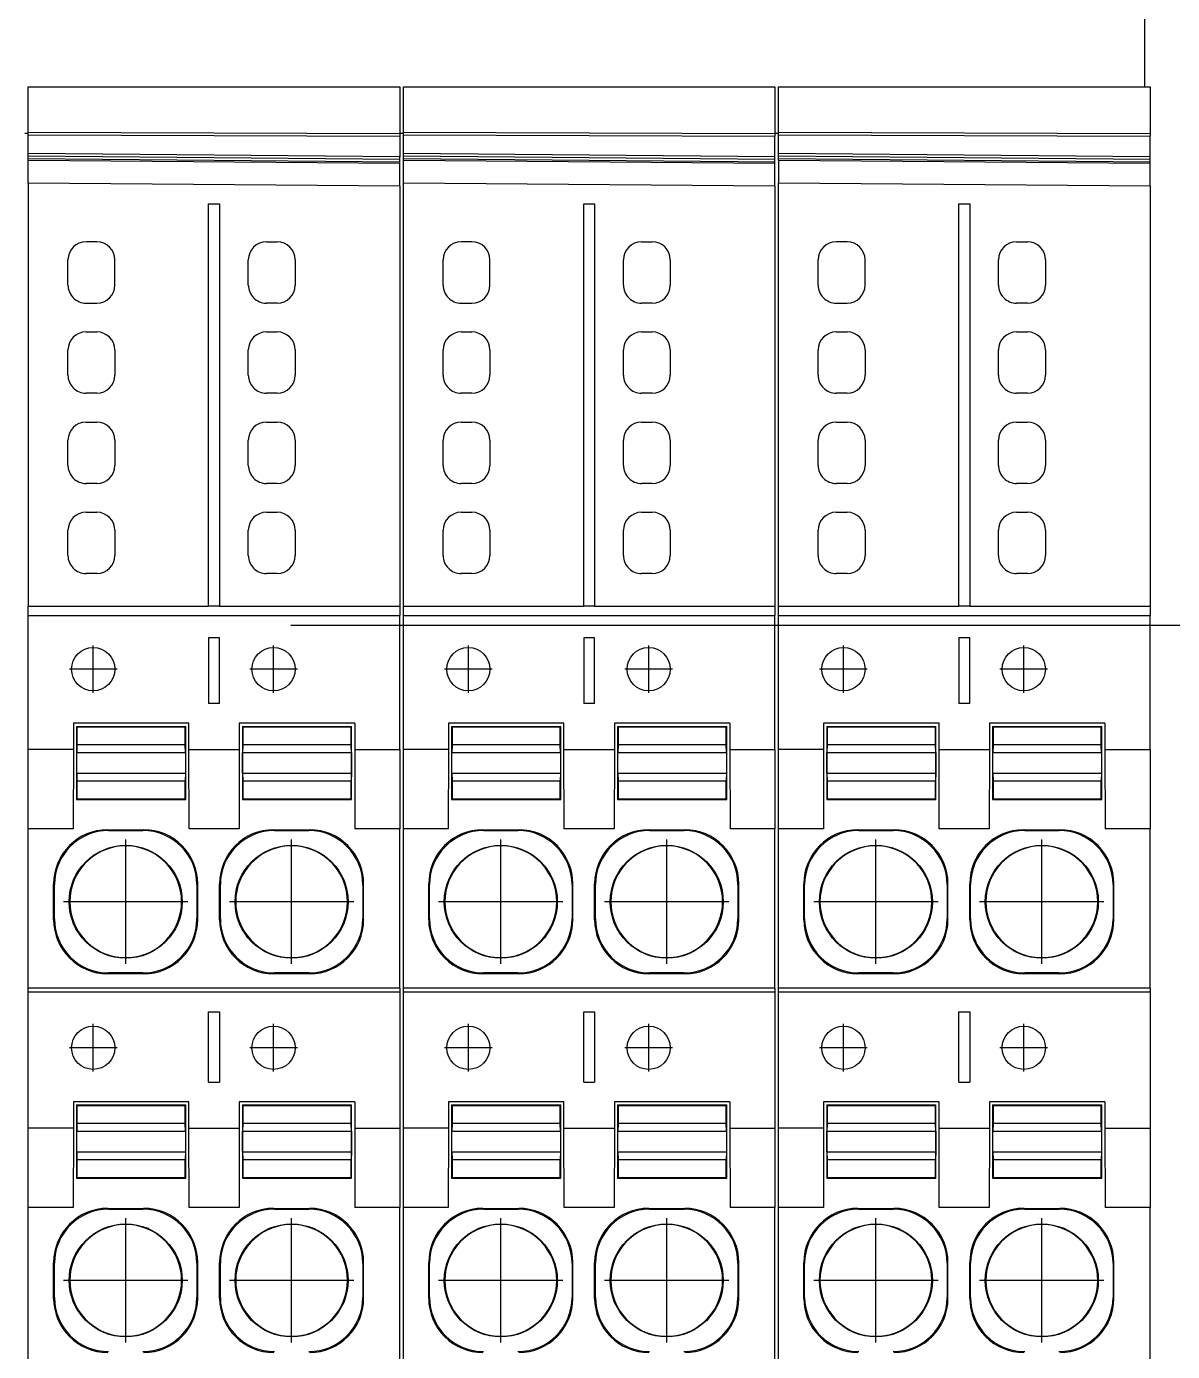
# Model space of a CAD drawing. Extents: x -2333 to 4564, y -5034 to 5704.
# Drawn here: x 3429.3 to 3542.5, y 2137.7 to 2268.6 of the extents above; entities that cross this region are included whole.
import ezdxf

# ---------------------------------------------------------------- set-up
doc = ezdxf.new("R2010")
doc.units = 0
doc.header["$LTSCALE"] = 10
doc.header["$MEASUREMENT"] = 0
doc.linetypes.add('DOT_CENTER', pattern=[14, 12, -1, 0, -1])
doc.layers.get('0').update_dxf_attribs({"linetype": 'CONTINUOUS'})
doc.layers.add('1', color=7, linetype='CONTINUOUS')
doc.layers.add('LEG', color=7, linetype='CONTINUOUS')

# ---------------------------------------------------------------- blocks, each defined once
blk = doc.blocks.new('FIBO-P-SP-TWIN-____3__15', base_point=(-266.79, 178.787))
at = {"color": 7, "linetype": 'Continuous'}
for p, q in [((-266.79, 178.787), (-266.79, 189.087)), ((-266.79, 189.087), (-265.496, 189.087)), ((-265.532, 178.787), (-265.496, 189.087)), ((-265.496, 189.087), (-265.42, 189.087)), ((-264.849, 189.087), (-265.42, 189.087)), ((-264.849, 189.087), (-264.939, 178.787)), ((-264.782, 189.087), (-264.849, 189.087)), ((-264.701, 189.087), (-264.791, 178.787)), ((-264.701, 189.087), (-264.782, 189.087)), ((-264.659, 189.087), (-264.701, 189.087)), ((-264.029, 189.087), (-264.659, 189.087)), ((-264.029, 189.087), (-264.119, 178.787)), ((-264.029, 189.087), (-252.39, 189.087)), ((-252.39, 189.087), (-252.132, 189.087)), ((-252.39, 184.087), (-252.39, 189.087)), ((-252.132, 178.787), (-252.132, 189.087)), ((-248.407, 189.087), (-252.132, 189.087)), ((-248.407, 187.837), (-248.407, 189.087)), ((-248.407, 189.087), (-246.209, 189.087)), ((-246.209, 189.087), (-246.209, 187.844)), ((-241.79, 189.087), (-246.209, 189.087)), ((-241.79, 189.087), (-241.79, 178.787)), ((-241.79, 189.087), (-241.691, 189.087)), ((-241.691, 178.787), (-241.691, 189.087)), ((-241.691, 189.087), (-237.907, 189.087)), ((-237.907, 189.087), (-235.709, 189.087)), ((-237.907, 187.837), (-237.907, 189.087)), ((-235.709, 189.087), (-235.709, 187.844)), ((-231.29, 189.087), (-235.709, 189.087)), ((-249.14, 187.837), (-249.14, 184.637)), ((-249.14, 187.837), (-248.407, 187.837)), ((-248.407, 187.837), (-246.209, 187.844)), ((-243.692, 188.085), (-244.687, 188.085)), ((-244.665, 188.062), (-243.715, 188.062)), ((-238.64, 187.837), (-237.907, 187.837)), ((-238.64, 187.837), (-238.64, 184.637)), ((-237.907, 187.837), (-235.709, 187.844)), ((-233.192, 188.085), (-234.187, 188.085)), ((-234.165, 188.062), (-233.215, 188.062)), ((-249.04, 187.737), (-249.054, 187.751)), ((-249.054, 184.723), (-249.054, 187.751)), ((-247.025, 187.751), (-249.054, 187.751)), ((-249.04, 184.737), (-249.04, 187.737)), ((-248.54, 187.737), (-249.04, 187.737)), ((-248.327, 187.746), (-248.54, 187.737)), ((-248.54, 187.737), (-248.54, 184.737)), ((-248.327, 184.728), (-248.327, 187.746)), ((-248.327, 187.746), (-247.752, 187.746)), ((-247.752, 184.728), (-247.752, 187.746)), ((-247.752, 187.746), (-247.54, 187.737)), ((-247.54, 184.737), (-247.54, 187.737)), ((-247.04, 187.737), (-247.54, 187.737)), ((-247.04, 187.737), (-247.025, 187.751)), ((-247.04, 184.737), (-247.04, 187.737)), ((-247.025, 184.723), (-247.025, 187.751)), ((-238.54, 187.737), (-238.554, 187.751)), ((-236.525, 187.751), (-238.554, 187.751)), ((-238.554, 184.723), (-238.554, 187.751)), ((-238.54, 184.737), (-238.54, 187.737)), ((-238.04, 187.737), (-238.54, 187.737)), ((-237.827, 187.746), (-238.04, 187.737)), ((-238.04, 187.737), (-238.04, 184.737)), ((-237.827, 187.746), (-237.252, 187.746)), ((-237.827, 184.728), (-237.827, 187.746)), ((-237.252, 187.746), (-237.04, 187.737)), ((-237.252, 184.728), (-237.252, 187.746)), ((-237.04, 184.737), (-237.04, 187.737)), ((-236.54, 187.737), (-237.04, 187.737)), ((-236.54, 187.737), (-236.525, 187.751)), ((-236.54, 184.737), (-236.54, 187.737)), ((-236.525, 184.723), (-236.525, 187.751)), ((-246.187, 185.589), (-246.187, 186.585)), ((-246.165, 185.612), (-246.165, 186.562)), ((-242.215, 186.562), (-242.215, 185.612)), ((-242.192, 186.585), (-242.192, 185.589)), ((-235.687, 185.589), (-235.687, 186.585)), ((-235.665, 185.612), (-235.665, 186.562)), ((-261.99, 186.187), (-261.29, 186.187)), ((-259.49, 186.187), (-258.79, 186.187)), ((-256.99, 186.187), (-256.29, 186.187)), ((-254.49, 186.187), (-253.79, 186.187)), ((-245.736, 186.197), (-245.736, 185.977)), ((-242.644, 185.977), (-242.644, 186.197)), ((-235.236, 186.197), (-235.236, 185.977)), ((-232.144, 185.977), (-232.144, 186.197)), ((-262.49, 185.387), (-262.49, 185.687)), ((-260.79, 185.687), (-260.79, 185.387)), ((-259.99, 185.387), (-259.99, 185.687)), ((-258.29, 185.687), (-258.29, 185.387)), ((-257.49, 185.387), (-257.49, 185.687)), ((-255.79, 185.687), (-255.79, 185.387)), ((-254.99, 185.387), (-254.99, 185.687)), ((-253.29, 185.687), (-253.29, 185.387)), ((-261.29, 184.887), (-261.99, 184.887)), ((-258.79, 184.887), (-259.49, 184.887)), ((-256.29, 184.887), (-256.99, 184.887)), ((-253.79, 184.887), (-254.49, 184.887)), ((-249.14, 184.637), (-248.407, 184.637)), ((-249.054, 184.723), (-249.04, 184.737)), ((-249.054, 184.723), (-247.025, 184.723)), ((-249.04, 184.737), (-248.54, 184.737)), ((-248.54, 184.737), (-248.327, 184.728)), ((-248.407, 184.637), (-246.209, 184.63)), ((-248.407, 183.237), (-248.407, 184.637)), ((-247.752, 184.728), (-248.327, 184.728)), ((-247.752, 184.728), (-247.54, 184.737)), ((-247.54, 184.737), (-247.04, 184.737)), ((-247.04, 184.737), (-247.025, 184.723)), ((-246.209, 184.63), (-246.209, 183.244)), ((-238.64, 184.637), (-237.907, 184.637)), ((-238.554, 184.723), (-238.54, 184.737)), ((-238.554, 184.723), (-236.525, 184.723)), ((-238.54, 184.737), (-238.04, 184.737)), ((-238.04, 184.737), (-237.827, 184.728)), ((-237.907, 183.237), (-237.907, 184.637)), ((-237.907, 184.637), (-235.709, 184.63)), ((-237.252, 184.728), (-237.827, 184.728)), ((-237.252, 184.728), (-237.04, 184.737)), ((-237.04, 184.737), (-236.54, 184.737)), ((-236.54, 184.737), (-236.525, 184.723)), ((-235.709, 184.63), (-235.709, 183.244)), ((-263.547, 184.087), (-252.39, 184.087)), ((-263.547, 183.787), (-263.547, 184.087)), ((-252.39, 184.087), (-252.39, 183.787)), ((-249.69, 184.087), (-251.51, 184.087)), ((-251.51, 184.087), (-251.51, 183.787)), ((-249.69, 184.087), (-249.69, 183.787)), ((-243.692, 184.089), (-244.687, 184.089)), ((-243.715, 184.112), (-244.665, 184.112)), ((-241.14, 184.087), (-239.19, 184.087)), ((-241.14, 183.787), (-241.14, 184.087)), ((-239.19, 183.787), (-239.19, 184.087)), ((-233.192, 184.089), (-234.187, 184.089)), ((-233.215, 184.112), (-234.165, 184.112)), ((-252.39, 183.787), (-263.547, 183.787)), ((-252.39, 178.787), (-252.39, 183.787)), ((-251.51, 183.787), (-249.69, 183.787)), ((-239.19, 183.787), (-241.14, 183.787)), ((-243.692, 183.485), (-244.687, 183.485)), ((-244.665, 183.462), (-243.715, 183.462)), ((-233.192, 183.485), (-234.187, 183.485)), ((-234.165, 183.462), (-233.215, 183.462)), ((-248.407, 183.237), (-249.14, 183.237)), ((-249.14, 183.237), (-249.14, 180.037)), ((-247.025, 183.151), (-249.054, 183.151)), ((-249.054, 180.123), (-249.054, 183.151)), ((-249.04, 183.137), (-249.054, 183.151)), ((-248.54, 183.137), (-249.04, 183.137)), ((-249.04, 180.137), (-249.04, 183.137)), ((-248.327, 183.146), (-248.54, 183.137)), ((-248.54, 183.137), (-248.54, 180.137)), ((-246.209, 183.244), (-248.407, 183.237)), ((-248.327, 183.146), (-247.752, 183.146)), ((-248.327, 180.128), (-248.327, 183.146)), ((-247.752, 180.128), (-247.752, 183.146)), ((-247.752, 183.146), (-247.54, 183.137)), ((-247.54, 180.137), (-247.54, 183.137)), ((-247.04, 183.137), (-247.54, 183.137)), ((-247.04, 183.137), (-247.025, 183.151)), ((-247.04, 180.137), (-247.04, 183.137)), ((-247.025, 180.123), (-247.025, 183.151)), ((-237.907, 183.237), (-238.64, 183.237)), ((-238.64, 183.237), (-238.64, 180.037)), ((-238.554, 180.123), (-238.554, 183.151)), ((-238.54, 183.137), (-238.554, 183.151)), ((-236.525, 183.151), (-238.554, 183.151)), ((-238.54, 180.137), (-238.54, 183.137)), ((-238.04, 183.137), (-238.54, 183.137)), ((-237.827, 183.146), (-238.04, 183.137)), ((-238.04, 183.137), (-238.04, 180.137)), ((-235.709, 183.244), (-237.907, 183.237)), ((-237.827, 180.128), (-237.827, 183.146)), ((-237.827, 183.146), (-237.252, 183.146)), ((-237.252, 183.146), (-237.04, 183.137)), ((-237.252, 180.128), (-237.252, 183.146)), ((-237.04, 180.137), (-237.04, 183.137)), ((-236.54, 183.137), (-237.04, 183.137)), ((-236.54, 183.137), (-236.525, 183.151)), ((-236.54, 180.137), (-236.54, 183.137)), ((-236.525, 180.123), (-236.525, 183.151)), ((-246.187, 180.989), (-246.187, 181.985)), ((-246.165, 181.012), (-246.165, 181.962)), ((-242.215, 181.962), (-242.215, 181.012)), ((-242.192, 181.985), (-242.192, 180.989)), ((-235.687, 180.989), (-235.687, 181.985)), ((-235.665, 181.012), (-235.665, 181.962)), ((-245.736, 181.597), (-245.736, 181.377)), ((-242.644, 181.377), (-242.644, 181.597)), ((-235.236, 181.597), (-235.236, 181.377)), ((-232.144, 181.377), (-232.144, 181.597)), ((-261.29, 181.187), (-261.99, 181.187)), ((-259.49, 181.187), (-258.79, 181.187)), ((-256.99, 181.187), (-256.29, 181.187)), ((-254.49, 181.187), (-253.79, 181.187)), ((-262.49, 180.687), (-262.49, 180.387)), ((-260.79, 180.387), (-260.79, 180.687)), ((-259.99, 180.387), (-259.99, 180.687)), ((-258.29, 180.687), (-258.29, 180.387)), ((-257.49, 180.387), (-257.49, 180.687)), ((-255.79, 180.687), (-255.79, 180.387)), ((-254.99, 180.387), (-254.99, 180.687)), ((-253.29, 180.687), (-253.29, 180.387)), ((-249.054, 180.123), (-249.04, 180.137)), ((-249.054, 180.123), (-247.025, 180.123)), ((-249.04, 180.137), (-248.54, 180.137)), ((-248.54, 180.137), (-248.327, 180.128)), ((-247.752, 180.128), (-248.327, 180.128)), ((-247.752, 180.128), (-247.54, 180.137)), ((-247.54, 180.137), (-247.04, 180.137)), ((-247.04, 180.137), (-247.025, 180.123)), ((-238.554, 180.123), (-238.54, 180.137)), ((-238.554, 180.123), (-236.525, 180.123)), ((-238.54, 180.137), (-238.04, 180.137)), ((-238.04, 180.137), (-237.827, 180.128)), ((-237.252, 180.128), (-237.827, 180.128)), ((-237.252, 180.128), (-237.04, 180.137)), ((-237.04, 180.137), (-236.54, 180.137)), ((-236.54, 180.137), (-236.525, 180.123)), ((-261.29, 179.887), (-261.99, 179.887)), ((-258.79, 179.887), (-259.49, 179.887)), ((-256.29, 179.887), (-256.99, 179.887)), ((-253.79, 179.887), (-254.49, 179.887)), ((-249.14, 180.037), (-248.407, 180.037)), ((-248.407, 180.037), (-246.209, 180.03)), ((-248.407, 180.037), (-248.407, 178.787)), ((-246.209, 180.03), (-246.209, 178.787)), ((-238.64, 180.037), (-237.907, 180.037)), ((-237.907, 180.037), (-237.907, 178.787)), ((-237.907, 180.037), (-235.709, 180.03)), ((-235.709, 180.03), (-235.709, 178.787)), ((-243.692, 179.489), (-244.687, 179.489)), ((-243.715, 179.512), (-244.665, 179.512)), ((-233.192, 179.489), (-234.187, 179.489)), ((-233.215, 179.512), (-234.165, 179.512)), ((-265.532, 178.787), (-266.79, 178.787)), ((-265.455, 178.787), (-265.532, 178.787)), ((-264.939, 178.787), (-265.455, 178.787)), ((-264.872, 178.787), (-264.939, 178.787)), ((-264.791, 178.787), (-264.872, 178.787)), ((-264.749, 178.787), (-264.791, 178.787)), ((-264.749, 178.787), (-264.119, 178.787)), ((-252.39, 178.787), (-264.119, 178.787)), ((-252.132, 178.787), (-252.39, 178.787)), ((-248.407, 178.787), (-252.132, 178.787)), ((-246.209, 178.787), (-248.407, 178.787)), ((-241.79, 178.787), (-246.209, 178.787)), ((-241.691, 178.787), (-241.79, 178.787)), ((-237.907, 178.787), (-241.691, 178.787)), ((-235.709, 178.787), (-237.907, 178.787)), ((-231.29, 178.787), (-235.709, 178.787))]:
    blk.add_line(p, q, dxfattribs=at)
at = {"color": 2, "linetype": 'Continuous'}
for p, q in [((-265.455, 178.787), (-265.42, 189.087)), ((-264.872, 178.787), (-264.782, 189.087)), ((-264.659, 189.087), (-264.749, 178.787)), ((-244.665, 188.062), (-244.687, 188.085)), ((-243.715, 188.062), (-243.692, 188.085)), ((-234.165, 188.062), (-234.187, 188.085)), ((-233.192, 188.085), (-233.215, 188.062)), ((-246.165, 186.562), (-246.187, 186.585)), ((-242.215, 186.562), (-242.192, 186.585)), ((-235.665, 186.562), (-235.687, 186.585)), ((-246.165, 185.612), (-246.187, 185.589)), ((-242.215, 185.612), (-242.192, 185.589)), ((-235.665, 185.612), (-235.687, 185.589)), ((-244.665, 184.112), (-244.687, 184.089)), ((-243.715, 184.112), (-243.692, 184.089)), ((-234.165, 184.112), (-234.187, 184.089)), ((-233.215, 184.112), (-233.192, 184.089)), ((-244.665, 183.462), (-244.687, 183.485)), ((-243.715, 183.462), (-243.692, 183.485)), ((-234.165, 183.462), (-234.187, 183.485)), ((-233.192, 183.485), (-233.215, 183.462)), ((-246.165, 181.962), (-246.187, 181.985)), ((-242.215, 181.962), (-242.192, 181.985)), ((-235.665, 181.962), (-235.687, 181.985)), ((-246.165, 181.012), (-246.187, 180.989)), ((-242.215, 181.012), (-242.192, 180.989)), ((-235.687, 180.989), (-235.665, 181.012)), ((-244.665, 179.512), (-244.687, 179.489)), ((-243.715, 179.512), (-243.692, 179.489)), ((-234.187, 179.489), (-234.165, 179.512)), ((-233.215, 179.512), (-233.192, 179.489))]:
    blk.add_line(p, q, dxfattribs=at)
at = {"color": 7, "linetype": 'Continuous'}
for centre, radius in [((-244.19, 186.087), 1.567), ((-233.69, 186.087), 1.567), ((-250.64, 185.587), 0.6), ((-240.14, 185.587), 0.6), ((-244.19, 181.487), 1.567), ((-233.69, 181.487), 1.567), ((-250.64, 180.587), 0.6), ((-240.14, 180.587), 0.6)]:
    blk.add_circle(centre, radius, dxfattribs=at)
for centre, radius, start, end in [((-244.687, 186.585), 1.5, 90, 180), ((-244.665, 186.562), 1.5, 90, 180), ((-243.715, 186.562), 1.5, 0, 90), ((-243.692, 186.585), 1.5, 0, 90), ((-234.187, 186.585), 1.5, 90, 180), ((-234.165, 186.562), 1.5, 90, 180), ((-233.215, 186.562), 1.5, 0, 90), ((-233.192, 186.585), 1.5, 0, 90), ((-244.19, 186.087), 1.55, 4.0694, 175.9306), ((-233.69, 186.087), 1.55, 4.0694, 175.9306), ((-261.99, 185.687), 0.5, 90, 180), ((-261.29, 185.687), 0.5, 0, 90), ((-259.49, 185.687), 0.5, 90, 180), ((-258.79, 185.687), 0.5, 0, 90), ((-256.99, 185.687), 0.5, 90, 180), ((-256.29, 185.687), 0.5, 0, 90), ((-254.49, 185.687), 0.5, 90, 180), ((-253.79, 185.687), 0.5, 0, 90), ((-244.218, 186.087), 1.522, 175.8545, 184.1455), ((-244.19, 186.087), 1.55, 184.0694, 355.9306), ((-244.161, 186.087), 1.522, 355.8545, 4.1455), ((-233.718, 186.087), 1.522, 175.8545, 184.1455), ((-233.69, 186.087), 1.55, 184.0694, 355.9306), ((-233.661, 186.087), 1.522, 355.8545, 4.1455), ((-244.687, 185.589), 1.5, 180, 270), ((-244.665, 185.612), 1.5, 180, 270), ((-243.715, 185.612), 1.5, 270, 0), ((-243.692, 185.589), 1.5, 270, 0), ((-234.187, 185.589), 1.5, 180, 270), ((-234.165, 185.612), 1.5, 180, 270), ((-233.215, 185.612), 1.5, 270, 0), ((-233.192, 185.589), 1.5, 270, 0), ((-261.99, 185.387), 0.5, 180, 270), ((-261.29, 185.387), 0.5, 270, 0), ((-259.49, 185.387), 0.5, 180, 270), ((-258.79, 185.387), 0.5, 270, 0), ((-256.99, 185.387), 0.5, 180, 270), ((-256.29, 185.387), 0.5, 270, 0), ((-254.49, 185.387), 0.5, 180, 270), ((-253.79, 185.387), 0.5, 270, 0), ((-244.687, 181.985), 1.5, 90, 180), ((-244.665, 181.962), 1.5, 90, 180), ((-243.715, 181.962), 1.5, 0, 90), ((-243.692, 181.985), 1.5, 0, 90), ((-234.187, 181.985), 1.5, 90, 180), ((-234.165, 181.962), 1.5, 90, 180), ((-233.215, 181.962), 1.5, 0, 90), ((-233.192, 181.985), 1.5, 0, 90), ((-244.19, 181.487), 1.55, 4.0694, 175.9306), ((-233.69, 181.487), 1.55, 4.0694, 175.9306), ((-244.218, 181.487), 1.522, 175.8545, 184.1455), ((-244.161, 181.487), 1.522, 355.8545, 4.1455), ((-233.718, 181.487), 1.522, 175.8545, 184.1455), ((-233.661, 181.487), 1.522, 355.8545, 4.1455), ((-261.99, 180.687), 0.5, 90, 180), ((-261.29, 180.687), 0.5, 0, 90), ((-259.49, 180.687), 0.5, 90, 180), ((-258.79, 180.687), 0.5, 0, 90), ((-256.99, 180.687), 0.5, 90, 180), ((-256.29, 180.687), 0.5, 0, 90), ((-254.49, 180.687), 0.5, 90, 180), ((-253.79, 180.687), 0.5, 0, 90), ((-244.19, 181.487), 1.55, 184.0694, 355.9306), ((-233.69, 181.487), 1.55, 184.0694, 355.9306), ((-244.687, 180.989), 1.5, 180, 270), ((-244.665, 181.012), 1.5, 180, 270), ((-243.715, 181.012), 1.5, 270, 0), ((-243.692, 180.989), 1.5, 270, 0), ((-234.187, 180.989), 1.5, 180, 270), ((-234.165, 181.012), 1.5, 180, 270), ((-233.215, 181.012), 1.5, 270, 0), ((-233.192, 180.989), 1.5, 270, 0), ((-261.99, 180.387), 0.5, 180, 270), ((-261.29, 180.387), 0.5, 270, 0), ((-259.49, 180.387), 0.5, 180, 270), ((-258.79, 180.387), 0.5, 270, 0), ((-256.99, 180.387), 0.5, 180, 270), ((-256.29, 180.387), 0.5, 270, 0), ((-254.49, 180.387), 0.5, 180, 270), ((-253.79, 180.387), 0.5, 270, 0)]:
    blk.add_arc(centre, radius, start, end, dxfattribs=at)
at = {"layer": '1', "color": 2, "linetype": 'DOT_CENTER'}
for p, q in [((-244.19, 187.811), (-244.19, 184.363)), ((-233.69, 187.811), (-233.69, 184.363)), ((-250.64, 186.247), (-250.64, 184.927)), ((-242.466, 186.087), (-245.913, 186.087)), ((-240.14, 186.247), (-240.14, 184.927)), ((-231.966, 186.087), (-235.413, 186.087)), ((-249.98, 185.587), (-251.3, 185.587)), ((-239.48, 185.587), (-240.8, 185.587)), ((-244.19, 183.211), (-244.19, 179.763)), ((-233.69, 183.211), (-233.69, 179.763)), ((-250.64, 181.247), (-250.64, 179.927)), ((-242.466, 181.487), (-245.913, 181.487)), ((-240.14, 181.247), (-240.14, 179.927)), ((-231.966, 181.487), (-235.413, 181.487)), ((-249.98, 180.587), (-251.3, 180.587)), ((-239.48, 180.587), (-240.8, 180.587))]:
    blk.add_line(p, q, dxfattribs=at)
blk = doc.blocks.new('FIBO-F-1KF__13', base_point=(-332.493, 138.437))
at = {"color": 7, "linetype": 'Continuous'}
for p, q in [((-277.107, 188.937), (-266.79, 188.937)), ((-265.493, 178.787), (-265.493, 178.687)), ((-265.493, 168.387), (-265.493, 168.287)), ((-265.493, 157.987), (-265.493, 157.887))]:
    blk.add_line(p, q, dxfattribs=at)
blk = doc.blocks.new('FIBO-P-SP-TWIN-____2__12', base_point=(-266.79, 168.387))
at = {"color": 7, "linetype": 'Continuous'}
for p, q in [((-266.79, 168.387), (-266.79, 178.687)), ((-266.79, 178.687), (-265.496, 178.687)), ((-265.532, 168.387), (-265.496, 178.687)), ((-265.496, 178.687), (-265.42, 178.687)), ((-264.849, 178.687), (-265.42, 178.687)), ((-264.849, 178.687), (-264.939, 168.387)), ((-264.782, 178.687), (-264.849, 178.687)), ((-264.701, 178.687), (-264.791, 168.387)), ((-264.701, 178.687), (-264.782, 178.687)), ((-264.659, 178.687), (-264.701, 178.687)), ((-264.029, 178.687), (-264.659, 178.687)), ((-264.029, 178.687), (-264.119, 168.387)), ((-264.029, 178.687), (-252.39, 178.687)), ((-252.39, 178.687), (-252.132, 178.687)), ((-252.39, 173.687), (-252.39, 178.687)), ((-252.132, 168.387), (-252.132, 178.687)), ((-248.407, 178.687), (-252.132, 178.687)), ((-248.407, 178.687), (-246.209, 178.687)), ((-248.407, 177.437), (-248.407, 178.687)), ((-246.209, 178.687), (-246.209, 177.444)), ((-241.79, 178.687), (-246.209, 178.687)), ((-241.79, 178.687), (-241.79, 168.387)), ((-241.79, 178.687), (-241.691, 178.687)), ((-241.691, 178.687), (-237.907, 178.687)), ((-241.691, 168.387), (-241.691, 178.687)), ((-237.907, 177.437), (-237.907, 178.687)), ((-237.907, 178.687), (-235.709, 178.687)), ((-235.709, 178.687), (-235.709, 177.444)), ((-231.29, 178.687), (-235.709, 178.687)), ((-243.692, 177.685), (-244.687, 177.685)), ((-244.665, 177.662), (-243.715, 177.662)), ((-233.192, 177.685), (-234.187, 177.685)), ((-234.165, 177.662), (-233.215, 177.662)), ((-249.14, 177.437), (-249.14, 174.237)), ((-249.14, 177.437), (-248.407, 177.437)), ((-249.04, 177.337), (-249.054, 177.351)), ((-249.054, 174.323), (-249.054, 177.351)), ((-247.025, 177.351), (-249.054, 177.351)), ((-249.04, 174.337), (-249.04, 177.337)), ((-248.54, 177.337), (-249.04, 177.337)), ((-248.327, 177.346), (-248.54, 177.337)), ((-248.54, 177.337), (-248.54, 174.337)), ((-248.407, 177.437), (-246.209, 177.444)), ((-248.327, 174.328), (-248.327, 177.346)), ((-248.327, 177.346), (-247.752, 177.346)), ((-247.752, 174.328), (-247.752, 177.346)), ((-247.752, 177.346), (-247.54, 177.337)), ((-247.54, 174.337), (-247.54, 177.337)), ((-247.04, 177.337), (-247.54, 177.337)), ((-247.04, 177.337), (-247.025, 177.351)), ((-247.04, 174.337), (-247.04, 177.337)), ((-247.025, 174.323), (-247.025, 177.351)), ((-238.64, 177.437), (-237.907, 177.437)), ((-238.64, 177.437), (-238.64, 174.237)), ((-238.554, 174.323), (-238.554, 177.351)), ((-238.54, 177.337), (-238.554, 177.351)), ((-236.525, 177.351), (-238.554, 177.351)), ((-238.04, 177.337), (-238.54, 177.337)), ((-238.54, 174.337), (-238.54, 177.337)), ((-237.827, 177.346), (-238.04, 177.337)), ((-238.04, 177.337), (-238.04, 174.337)), ((-237.907, 177.437), (-235.709, 177.444)), ((-237.827, 177.346), (-237.252, 177.346)), ((-237.827, 174.328), (-237.827, 177.346)), ((-237.252, 177.346), (-237.04, 177.337)), ((-237.252, 174.328), (-237.252, 177.346)), ((-236.54, 177.337), (-237.04, 177.337)), ((-237.04, 174.337), (-237.04, 177.337)), ((-236.54, 177.337), (-236.525, 177.351)), ((-236.54, 174.337), (-236.54, 177.337)), ((-236.525, 174.323), (-236.525, 177.351)), ((-246.187, 175.189), (-246.187, 176.185)), ((-246.165, 175.212), (-246.165, 176.162)), ((-242.215, 176.162), (-242.215, 175.212)), ((-242.192, 176.185), (-242.192, 175.189)), ((-235.687, 175.189), (-235.687, 176.185)), ((-235.665, 175.212), (-235.665, 176.162)), ((-261.99, 175.787), (-261.29, 175.787)), ((-259.49, 175.787), (-258.79, 175.787)), ((-256.99, 175.787), (-256.29, 175.787)), ((-254.49, 175.787), (-253.79, 175.787)), ((-245.736, 175.797), (-245.736, 175.577)), ((-242.644, 175.577), (-242.644, 175.797)), ((-235.236, 175.797), (-235.236, 175.577)), ((-232.144, 175.577), (-232.144, 175.797)), ((-262.49, 174.987), (-262.49, 175.287)), ((-260.79, 175.287), (-260.79, 174.987)), ((-259.99, 174.987), (-259.99, 175.287)), ((-258.29, 175.287), (-258.29, 174.987)), ((-257.49, 174.987), (-257.49, 175.287)), ((-255.79, 175.287), (-255.79, 174.987)), ((-254.99, 174.987), (-254.99, 175.287)), ((-253.29, 175.287), (-253.29, 174.987)), ((-261.29, 174.487), (-261.99, 174.487)), ((-258.79, 174.487), (-259.49, 174.487)), ((-256.29, 174.487), (-256.99, 174.487)), ((-253.79, 174.487), (-254.49, 174.487)), ((-249.14, 174.237), (-248.407, 174.237)), ((-249.054, 174.323), (-249.04, 174.337)), ((-249.054, 174.323), (-247.025, 174.323)), ((-249.04, 174.337), (-248.54, 174.337)), ((-248.54, 174.337), (-248.327, 174.328)), ((-248.407, 174.237), (-246.209, 174.23)), ((-248.407, 172.837), (-248.407, 174.237)), ((-247.752, 174.328), (-248.327, 174.328)), ((-247.752, 174.328), (-247.54, 174.337)), ((-247.54, 174.337), (-247.04, 174.337)), ((-247.04, 174.337), (-247.025, 174.323)), ((-246.209, 174.23), (-246.209, 172.844)), ((-238.64, 174.237), (-237.907, 174.237)), ((-238.554, 174.323), (-238.54, 174.337)), ((-238.554, 174.323), (-236.525, 174.323)), ((-238.54, 174.337), (-238.04, 174.337)), ((-238.04, 174.337), (-237.827, 174.328)), ((-237.907, 174.237), (-235.709, 174.23)), ((-237.907, 172.837), (-237.907, 174.237)), ((-237.252, 174.328), (-237.827, 174.328)), ((-237.252, 174.328), (-237.04, 174.337)), ((-237.04, 174.337), (-236.54, 174.337)), ((-236.54, 174.337), (-236.525, 174.323)), ((-235.709, 174.23), (-235.709, 172.844)), ((-263.547, 173.687), (-252.39, 173.687)), ((-263.547, 173.387), (-263.547, 173.687)), ((-252.39, 173.687), (-252.39, 173.387)), ((-249.69, 173.687), (-251.51, 173.687)), ((-251.51, 173.687), (-251.51, 173.387)), ((-249.69, 173.687), (-249.69, 173.387)), ((-243.692, 173.689), (-244.687, 173.689)), ((-243.715, 173.712), (-244.665, 173.712)), ((-241.14, 173.687), (-239.19, 173.687)), ((-241.14, 173.387), (-241.14, 173.687)), ((-239.19, 173.387), (-239.19, 173.687)), ((-233.192, 173.689), (-234.187, 173.689)), ((-233.215, 173.712), (-234.165, 173.712)), ((-252.39, 173.387), (-263.547, 173.387)), ((-252.39, 168.387), (-252.39, 173.387)), ((-251.51, 173.387), (-249.69, 173.387)), ((-243.692, 173.085), (-244.687, 173.085)), ((-244.665, 173.062), (-243.715, 173.062)), ((-239.19, 173.387), (-241.14, 173.387)), ((-233.192, 173.085), (-234.187, 173.085)), ((-234.165, 173.062), (-233.215, 173.062)), ((-248.407, 172.837), (-249.14, 172.837)), ((-249.14, 172.837), (-249.14, 169.637)), ((-249.054, 169.723), (-249.054, 172.751)), ((-249.04, 172.737), (-249.054, 172.751)), ((-247.025, 172.751), (-249.054, 172.751)), ((-248.54, 172.737), (-249.04, 172.737)), ((-249.04, 169.737), (-249.04, 172.737)), ((-248.327, 172.746), (-248.54, 172.737)), ((-248.54, 172.737), (-248.54, 169.737)), ((-246.209, 172.844), (-248.407, 172.837)), ((-248.327, 169.728), (-248.327, 172.746)), ((-248.327, 172.746), (-247.752, 172.746)), ((-247.752, 169.728), (-247.752, 172.746)), ((-247.752, 172.746), (-247.54, 172.737)), ((-247.54, 169.737), (-247.54, 172.737)), ((-247.04, 172.737), (-247.54, 172.737)), ((-247.04, 172.737), (-247.025, 172.751)), ((-247.04, 169.737), (-247.04, 172.737)), ((-247.025, 169.723), (-247.025, 172.751)), ((-237.907, 172.837), (-238.64, 172.837)), ((-238.64, 172.837), (-238.64, 169.637)), ((-238.554, 169.723), (-238.554, 172.751)), ((-238.54, 172.737), (-238.554, 172.751)), ((-236.525, 172.751), (-238.554, 172.751)), ((-238.54, 169.737), (-238.54, 172.737)), ((-238.04, 172.737), (-238.54, 172.737)), ((-237.827, 172.746), (-238.04, 172.737)), ((-238.04, 172.737), (-238.04, 169.737)), ((-235.709, 172.844), (-237.907, 172.837)), ((-237.827, 169.728), (-237.827, 172.746)), ((-237.827, 172.746), (-237.252, 172.746)), ((-237.252, 172.746), (-237.04, 172.737)), ((-237.252, 169.728), (-237.252, 172.746)), ((-237.04, 169.737), (-237.04, 172.737)), ((-236.54, 172.737), (-237.04, 172.737)), ((-236.54, 172.737), (-236.525, 172.751)), ((-236.54, 169.737), (-236.54, 172.737)), ((-236.525, 169.723), (-236.525, 172.751)), ((-246.187, 170.589), (-246.187, 171.585)), ((-246.165, 170.612), (-246.165, 171.562)), ((-242.215, 171.562), (-242.215, 170.612)), ((-242.192, 171.585), (-242.192, 170.589)), ((-235.687, 170.589), (-235.687, 171.585)), ((-235.665, 170.612), (-235.665, 171.562)), ((-245.736, 171.197), (-245.736, 170.977)), ((-242.644, 170.977), (-242.644, 171.197)), ((-235.236, 171.197), (-235.236, 170.977)), ((-232.144, 170.977), (-232.144, 171.197)), ((-261.29, 170.787), (-261.99, 170.787)), ((-259.49, 170.787), (-258.79, 170.787)), ((-256.99, 170.787), (-256.29, 170.787)), ((-254.49, 170.787), (-253.79, 170.787)), ((-262.49, 170.287), (-262.49, 169.987)), ((-260.79, 169.987), (-260.79, 170.287)), ((-259.99, 169.987), (-259.99, 170.287)), ((-258.29, 170.287), (-258.29, 169.987)), ((-257.49, 169.987), (-257.49, 170.287)), ((-255.79, 170.287), (-255.79, 169.987)), ((-254.99, 169.987), (-254.99, 170.287)), ((-253.29, 170.287), (-253.29, 169.987)), ((-261.29, 169.487), (-261.99, 169.487)), ((-258.79, 169.487), (-259.49, 169.487)), ((-256.29, 169.487), (-256.99, 169.487)), ((-253.79, 169.487), (-254.49, 169.487)), ((-249.14, 169.637), (-248.407, 169.637)), ((-249.054, 169.723), (-249.04, 169.737)), ((-249.054, 169.723), (-247.025, 169.723)), ((-249.04, 169.737), (-248.54, 169.737)), ((-248.54, 169.737), (-248.327, 169.728)), ((-248.407, 169.637), (-248.407, 168.387)), ((-248.407, 169.637), (-246.209, 169.63)), ((-247.752, 169.728), (-248.327, 169.728)), ((-247.752, 169.728), (-247.54, 169.737)), ((-247.54, 169.737), (-247.04, 169.737)), ((-247.04, 169.737), (-247.025, 169.723)), ((-246.209, 169.63), (-246.209, 168.387)), ((-238.64, 169.637), (-237.907, 169.637)), ((-238.554, 169.723), (-238.54, 169.737)), ((-238.554, 169.723), (-236.525, 169.723)), ((-238.54, 169.737), (-238.04, 169.737)), ((-238.04, 169.737), (-237.827, 169.728)), ((-237.907, 169.637), (-237.907, 168.387)), ((-237.907, 169.637), (-235.709, 169.63)), ((-237.252, 169.728), (-237.827, 169.728)), ((-237.252, 169.728), (-237.04, 169.737)), ((-237.04, 169.737), (-236.54, 169.737)), ((-236.54, 169.737), (-236.525, 169.723)), ((-235.709, 169.63), (-235.709, 168.387)), ((-243.692, 169.089), (-244.687, 169.089)), ((-243.715, 169.112), (-244.665, 169.112)), ((-233.192, 169.089), (-234.187, 169.089)), ((-233.215, 169.112), (-234.165, 169.112)), ((-265.532, 168.387), (-266.79, 168.387)), ((-265.455, 168.387), (-265.532, 168.387)), ((-264.939, 168.387), (-265.455, 168.387)), ((-264.872, 168.387), (-264.939, 168.387)), ((-264.791, 168.387), (-264.872, 168.387)), ((-264.749, 168.387), (-264.791, 168.387)), ((-264.119, 168.387), (-264.749, 168.387)), ((-252.39, 168.387), (-264.119, 168.387)), ((-252.132, 168.387), (-252.39, 168.387)), ((-248.407, 168.387), (-252.132, 168.387)), ((-246.209, 168.387), (-248.407, 168.387)), ((-241.79, 168.387), (-246.209, 168.387)), ((-241.691, 168.387), (-241.79, 168.387)), ((-237.907, 168.387), (-241.691, 168.387)), ((-235.709, 168.387), (-237.907, 168.387)), ((-231.29, 168.387), (-235.709, 168.387))]:
    blk.add_line(p, q, dxfattribs=at)
at = {"color": 2, "linetype": 'Continuous'}
for p, q in [((-265.455, 168.387), (-265.42, 178.687)), ((-264.872, 168.387), (-264.782, 178.687)), ((-264.659, 178.687), (-264.749, 168.387)), ((-244.665, 177.662), (-244.687, 177.685)), ((-243.715, 177.662), (-243.692, 177.685)), ((-234.165, 177.662), (-234.187, 177.685)), ((-233.192, 177.685), (-233.215, 177.662)), ((-246.165, 176.162), (-246.187, 176.185)), ((-242.215, 176.162), (-242.192, 176.185)), ((-235.665, 176.162), (-235.687, 176.185)), ((-246.165, 175.212), (-246.187, 175.189)), ((-242.215, 175.212), (-242.192, 175.189)), ((-235.665, 175.212), (-235.687, 175.189)), ((-244.665, 173.712), (-244.687, 173.689)), ((-243.715, 173.712), (-243.692, 173.689)), ((-234.165, 173.712), (-234.187, 173.689)), ((-233.215, 173.712), (-233.192, 173.689)), ((-244.665, 173.062), (-244.687, 173.085)), ((-243.715, 173.062), (-243.692, 173.085)), ((-234.165, 173.062), (-234.187, 173.085)), ((-233.192, 173.085), (-233.215, 173.062)), ((-246.165, 171.562), (-246.187, 171.585)), ((-242.215, 171.562), (-242.192, 171.585)), ((-235.665, 171.562), (-235.687, 171.585)), ((-246.165, 170.612), (-246.187, 170.589)), ((-242.215, 170.612), (-242.192, 170.589)), ((-235.687, 170.589), (-235.665, 170.612)), ((-244.665, 169.112), (-244.687, 169.089)), ((-243.715, 169.112), (-243.692, 169.089)), ((-234.187, 169.089), (-234.165, 169.112)), ((-233.215, 169.112), (-233.192, 169.089))]:
    blk.add_line(p, q, dxfattribs=at)
at = {"color": 7, "linetype": 'Continuous'}
for centre, radius in [((-244.19, 175.687), 1.567), ((-233.69, 175.687), 1.567), ((-250.64, 175.187), 0.6), ((-240.14, 175.187), 0.6), ((-244.19, 171.087), 1.567), ((-233.69, 171.087), 1.567), ((-250.64, 170.187), 0.6), ((-240.14, 170.187), 0.6)]:
    blk.add_circle(centre, radius, dxfattribs=at)
for centre, radius, start, end in [((-244.687, 176.185), 1.5, 90, 180), ((-244.665, 176.162), 1.5, 90, 180), ((-243.715, 176.162), 1.5, 0, 90), ((-243.692, 176.185), 1.5, 0, 90), ((-234.187, 176.185), 1.5, 90, 180), ((-234.165, 176.162), 1.5, 90, 180), ((-233.215, 176.162), 1.5, 0, 90), ((-233.192, 176.185), 1.5, 0, 90), ((-244.19, 175.687), 1.55, 4.0694, 175.9306), ((-233.69, 175.687), 1.55, 4.0694, 175.9306), ((-261.99, 175.287), 0.5, 90, 180), ((-261.29, 175.287), 0.5, 0, 90), ((-259.49, 175.287), 0.5, 90, 180), ((-258.79, 175.287), 0.5, 0, 90), ((-256.99, 175.287), 0.5, 90, 180), ((-256.29, 175.287), 0.5, 0, 90), ((-254.49, 175.287), 0.5, 90, 180), ((-253.79, 175.287), 0.5, 0, 90), ((-244.218, 175.687), 1.522, 175.8545, 184.1455), ((-244.161, 175.687), 1.522, 355.8545, 4.1455), ((-233.718, 175.687), 1.522, 175.8545, 184.1455), ((-233.661, 175.687), 1.522, 355.8545, 4.1455), ((-244.19, 175.687), 1.55, 184.0694, 355.9306), ((-233.69, 175.687), 1.55, 184.0694, 355.9306), ((-261.99, 174.987), 0.5, 180, 270), ((-261.29, 174.987), 0.5, 270, 0), ((-259.49, 174.987), 0.5, 180, 270), ((-258.79, 174.987), 0.5, 270, 0), ((-256.99, 174.987), 0.5, 180, 270), ((-256.29, 174.987), 0.5, 270, 0), ((-254.49, 174.987), 0.5, 180, 270), ((-253.79, 174.987), 0.5, 270, 0), ((-244.687, 175.189), 1.5, 180, 270), ((-244.665, 175.212), 1.5, 180, 270), ((-243.715, 175.212), 1.5, 270, 0), ((-243.692, 175.189), 1.5, 270, 0), ((-234.187, 175.189), 1.5, 180, 270), ((-234.165, 175.212), 1.5, 180, 270), ((-233.215, 175.212), 1.5, 270, 0), ((-233.192, 175.189), 1.5, 270, 0), ((-244.687, 171.585), 1.5, 90, 180), ((-244.665, 171.562), 1.5, 90, 180), ((-243.715, 171.562), 1.5, 0, 90), ((-243.692, 171.585), 1.5, 0, 90), ((-234.187, 171.585), 1.5, 90, 180), ((-234.165, 171.562), 1.5, 90, 180), ((-233.215, 171.562), 1.5, 0, 90), ((-233.192, 171.585), 1.5, 0, 90), ((-244.19, 171.087), 1.55, 4.0694, 175.9306), ((-233.69, 171.087), 1.55, 4.0694, 175.9306), ((-244.218, 171.087), 1.522, 175.8545, 184.1455), ((-244.19, 171.087), 1.55, 184.0694, 355.9306), ((-244.161, 171.087), 1.522, 355.8545, 4.1455), ((-233.718, 171.087), 1.522, 175.8545, 184.1455), ((-233.69, 171.087), 1.55, 184.0694, 355.9306), ((-233.661, 171.087), 1.522, 355.8545, 4.1455), ((-261.99, 170.287), 0.5, 90, 180), ((-261.29, 170.287), 0.5, 0, 90), ((-259.49, 170.287), 0.5, 90, 180), ((-258.79, 170.287), 0.5, 0, 90), ((-256.99, 170.287), 0.5, 90, 180), ((-256.29, 170.287), 0.5, 0, 90), ((-254.49, 170.287), 0.5, 90, 180), ((-253.79, 170.287), 0.5, 0, 90), ((-244.687, 170.589), 1.5, 180, 270), ((-244.665, 170.612), 1.5, 180, 270), ((-243.715, 170.612), 1.5, 270, 0), ((-243.692, 170.589), 1.5, 270, 0), ((-234.187, 170.589), 1.5, 180, 270), ((-234.165, 170.612), 1.5, 180, 270), ((-233.215, 170.612), 1.5, 270, 0), ((-233.192, 170.589), 1.5, 270, 0), ((-261.99, 169.987), 0.5, 180, 270), ((-261.29, 169.987), 0.5, 270, 0), ((-259.49, 169.987), 0.5, 180, 270), ((-258.79, 169.987), 0.5, 270, 0), ((-256.99, 169.987), 0.5, 180, 270), ((-256.29, 169.987), 0.5, 270, 0), ((-254.49, 169.987), 0.5, 180, 270), ((-253.79, 169.987), 0.5, 270, 0)]:
    blk.add_arc(centre, radius, start, end, dxfattribs=at)
at = {"layer": '1', "color": 2, "linetype": 'DOT_CENTER'}
for p, q in [((-244.19, 177.411), (-244.19, 173.963)), ((-233.69, 177.411), (-233.69, 173.963)), ((-250.64, 175.847), (-250.64, 174.527)), ((-242.466, 175.687), (-245.913, 175.687)), ((-240.14, 175.847), (-240.14, 174.527)), ((-231.966, 175.687), (-235.413, 175.687)), ((-249.98, 175.187), (-251.3, 175.187)), ((-239.48, 175.187), (-240.8, 175.187)), ((-244.19, 172.811), (-244.19, 169.363)), ((-233.69, 172.811), (-233.69, 169.363)), ((-242.466, 171.087), (-245.913, 171.087)), ((-231.966, 171.087), (-235.413, 171.087)), ((-250.64, 170.847), (-250.64, 169.527)), ((-240.14, 170.847), (-240.14, 169.527)), ((-249.98, 170.187), (-251.3, 170.187)), ((-239.48, 170.187), (-240.8, 170.187))]:
    blk.add_line(p, q, dxfattribs=at)
blk = doc.blocks.new('FIBO-P-SP-TWIN-____1__11', base_point=(-265.446, 187.343))
at = {"color": 7, "linetype": 'Continuous'}
for p, q in [((-265.446, 187.343), (-265.446, 197.643)), ((-265.446, 197.643), (-264.152, 197.643)), ((-264.188, 187.343), (-264.152, 197.643)), ((-264.152, 197.643), (-264.076, 197.643)), ((-264.076, 197.643), (-263.505, 197.643)), ((-263.505, 197.643), (-263.595, 187.343)), ((-263.439, 197.643), (-263.505, 197.643)), ((-263.357, 197.643), (-263.447, 187.343)), ((-263.357, 197.643), (-263.439, 197.643)), ((-263.315, 197.643), (-263.357, 197.643)), ((-262.685, 197.643), (-263.315, 197.643)), ((-262.685, 197.643), (-262.775, 187.343)), ((-262.685, 197.643), (-251.046, 197.643)), ((-251.046, 192.643), (-251.046, 197.643)), ((-251.046, 197.643), (-250.788, 197.643)), ((-250.788, 187.343), (-250.788, 197.643)), ((-247.063, 197.643), (-250.788, 197.643)), ((-247.063, 197.643), (-244.865, 197.643)), ((-247.063, 196.393), (-247.063, 197.643)), ((-240.446, 197.643), (-244.865, 197.643)), ((-244.865, 197.643), (-244.865, 196.4)), ((-240.446, 197.643), (-240.348, 197.643)), ((-240.446, 197.643), (-240.446, 187.343)), ((-240.348, 197.643), (-236.563, 197.643)), ((-240.348, 187.343), (-240.348, 197.643)), ((-236.563, 196.393), (-236.563, 197.643)), ((-236.563, 197.643), (-234.365, 197.643)), ((-229.946, 197.643), (-234.365, 197.643)), ((-234.365, 197.643), (-234.365, 196.4)), ((-242.348, 196.641), (-243.344, 196.641)), ((-243.321, 196.618), (-242.371, 196.618)), ((-231.848, 196.641), (-232.844, 196.641)), ((-232.821, 196.618), (-231.871, 196.618)), ((-247.796, 196.393), (-247.063, 196.393)), ((-247.796, 196.393), (-247.796, 193.193)), ((-245.681, 196.308), (-247.71, 196.308)), ((-247.696, 196.293), (-247.71, 196.308)), ((-247.71, 193.279), (-247.71, 196.308)), ((-247.696, 193.293), (-247.696, 196.293)), ((-247.196, 196.293), (-247.696, 196.293)), ((-246.983, 196.302), (-247.196, 196.293)), ((-247.196, 196.293), (-247.196, 193.293)), ((-247.063, 196.393), (-244.865, 196.4)), ((-246.983, 196.302), (-246.408, 196.302)), ((-246.983, 193.285), (-246.983, 196.302)), ((-246.408, 196.302), (-246.196, 196.293)), ((-246.408, 193.285), (-246.408, 196.302)), ((-245.696, 196.293), (-246.196, 196.293)), ((-246.196, 193.293), (-246.196, 196.293)), ((-245.696, 196.293), (-245.681, 196.308)), ((-245.696, 193.293), (-245.696, 196.293)), ((-245.681, 193.279), (-245.681, 196.308)), ((-237.296, 196.393), (-236.563, 196.393)), ((-237.296, 196.393), (-237.296, 193.193)), ((-235.181, 196.308), (-237.21, 196.308)), ((-237.196, 196.293), (-237.21, 196.308)), ((-237.21, 193.279), (-237.21, 196.308)), ((-236.696, 196.293), (-237.196, 196.293)), ((-237.196, 193.293), (-237.196, 196.293)), ((-236.483, 196.302), (-236.696, 196.293)), ((-236.696, 196.293), (-236.696, 193.293)), ((-236.563, 196.393), (-234.365, 196.4)), ((-236.483, 196.302), (-235.908, 196.302)), ((-236.483, 193.285), (-236.483, 196.302)), ((-235.908, 196.302), (-235.696, 196.293)), ((-235.908, 193.285), (-235.908, 196.302)), ((-235.696, 193.293), (-235.696, 196.293)), ((-235.196, 196.293), (-235.696, 196.293)), ((-235.196, 196.293), (-235.181, 196.308)), ((-235.196, 193.293), (-235.196, 196.293)), ((-235.181, 193.279), (-235.181, 196.308)), ((-244.844, 194.145), (-244.844, 195.141)), ((-244.821, 194.168), (-244.821, 195.118)), ((-240.871, 195.118), (-240.871, 194.168)), ((-240.848, 195.141), (-240.848, 194.145)), ((-234.344, 194.145), (-234.344, 195.141)), ((-234.321, 194.168), (-234.321, 195.118)), ((-260.646, 194.743), (-259.946, 194.743)), ((-258.146, 194.743), (-257.446, 194.743)), ((-255.646, 194.743), (-254.946, 194.743)), ((-253.146, 194.743), (-252.446, 194.743)), ((-244.392, 194.753), (-244.392, 194.533)), ((-241.3, 194.533), (-241.3, 194.753)), ((-233.892, 194.753), (-233.892, 194.533)), ((-230.8, 194.533), (-230.8, 194.753)), ((-261.146, 193.943), (-261.146, 194.243)), ((-259.446, 194.243), (-259.446, 193.943)), ((-258.646, 193.943), (-258.646, 194.243)), ((-256.946, 194.243), (-256.946, 193.943)), ((-256.146, 193.943), (-256.146, 194.243)), ((-254.446, 194.243), (-254.446, 193.943)), ((-253.646, 193.943), (-253.646, 194.243)), ((-251.946, 194.243), (-251.946, 193.943)), ((-259.946, 193.443), (-260.646, 193.443)), ((-257.446, 193.443), (-258.146, 193.443)), ((-254.946, 193.443), (-255.646, 193.443)), ((-252.446, 193.443), (-253.146, 193.443)), ((-247.71, 193.279), (-247.696, 193.293)), ((-247.71, 193.279), (-245.681, 193.279)), ((-247.696, 193.293), (-247.196, 193.293)), ((-247.196, 193.293), (-246.983, 193.285)), ((-246.408, 193.285), (-246.983, 193.285)), ((-246.408, 193.285), (-246.196, 193.293)), ((-246.196, 193.293), (-245.696, 193.293)), ((-245.696, 193.293), (-245.681, 193.279)), ((-237.21, 193.279), (-237.196, 193.293)), ((-237.21, 193.279), (-235.181, 193.279)), ((-237.196, 193.293), (-236.696, 193.293)), ((-236.696, 193.293), (-236.483, 193.285)), ((-235.908, 193.285), (-236.483, 193.285)), ((-235.908, 193.285), (-235.696, 193.293)), ((-235.696, 193.293), (-235.196, 193.293)), ((-235.196, 193.293), (-235.181, 193.279)), ((-247.796, 193.193), (-247.063, 193.193)), ((-247.063, 193.193), (-244.865, 193.186)), ((-247.063, 191.793), (-247.063, 193.193)), ((-244.865, 193.186), (-244.865, 191.8)), ((-237.296, 193.193), (-236.563, 193.193)), ((-236.563, 191.793), (-236.563, 193.193)), ((-236.563, 193.193), (-234.365, 193.186)), ((-234.365, 193.186), (-234.365, 191.8)), ((-262.203, 192.643), (-251.046, 192.643)), ((-262.203, 192.343), (-262.203, 192.643)), ((-251.046, 192.643), (-251.046, 192.343)), ((-250.166, 192.643), (-250.166, 192.343)), ((-248.346, 192.643), (-250.166, 192.643)), ((-248.346, 192.643), (-248.346, 192.343)), ((-242.348, 192.645), (-243.344, 192.645)), ((-242.371, 192.668), (-243.321, 192.668)), ((-239.796, 192.643), (-237.846, 192.643)), ((-239.796, 192.343), (-239.796, 192.643)), ((-237.846, 192.343), (-237.846, 192.643)), ((-231.848, 192.645), (-232.844, 192.645)), ((-231.871, 192.668), (-232.821, 192.668)), ((-251.046, 192.343), (-262.203, 192.343)), ((-251.046, 187.343), (-251.046, 192.343)), ((-250.166, 192.343), (-248.346, 192.343)), ((-237.846, 192.343), (-239.796, 192.343)), ((-244.865, 191.8), (-247.063, 191.793)), ((-242.348, 192.041), (-243.344, 192.041)), ((-243.321, 192.018), (-242.371, 192.018)), ((-234.365, 191.8), (-236.563, 191.793)), ((-231.848, 192.041), (-232.844, 192.041)), ((-232.821, 192.018), (-231.871, 192.018)), ((-247.063, 191.793), (-247.796, 191.793)), ((-247.796, 191.793), (-247.796, 188.593)), ((-245.681, 191.708), (-247.71, 191.708)), ((-247.696, 191.693), (-247.71, 191.708)), ((-247.71, 188.679), (-247.71, 191.708)), ((-247.196, 191.693), (-247.696, 191.693)), ((-247.696, 188.693), (-247.696, 191.693)), ((-246.983, 191.702), (-247.196, 191.693)), ((-247.196, 191.693), (-247.196, 188.693)), ((-246.983, 191.702), (-246.408, 191.702)), ((-246.983, 188.685), (-246.983, 191.702)), ((-246.408, 191.702), (-246.196, 191.693)), ((-246.408, 188.685), (-246.408, 191.702)), ((-245.696, 191.693), (-246.196, 191.693)), ((-246.196, 188.693), (-246.196, 191.693)), ((-245.696, 191.693), (-245.681, 191.708)), ((-245.696, 188.693), (-245.696, 191.693)), ((-245.681, 188.679), (-245.681, 191.708)), ((-236.563, 191.793), (-237.296, 191.793)), ((-237.296, 191.793), (-237.296, 188.593)), ((-235.181, 191.708), (-237.21, 191.708)), ((-237.196, 191.693), (-237.21, 191.708)), ((-237.21, 188.679), (-237.21, 191.708)), ((-237.196, 188.693), (-237.196, 191.693)), ((-236.696, 191.693), (-237.196, 191.693)), ((-236.483, 191.702), (-236.696, 191.693)), ((-236.696, 191.693), (-236.696, 188.693)), ((-236.483, 191.702), (-235.908, 191.702)), ((-236.483, 188.685), (-236.483, 191.702)), ((-235.908, 191.702), (-235.696, 191.693)), ((-235.908, 188.685), (-235.908, 191.702)), ((-235.696, 188.693), (-235.696, 191.693)), ((-235.196, 191.693), (-235.696, 191.693)), ((-235.196, 191.693), (-235.181, 191.708)), ((-235.196, 188.693), (-235.196, 191.693)), ((-235.181, 188.679), (-235.181, 191.708)), ((-244.844, 189.545), (-244.844, 190.541)), ((-244.821, 189.568), (-244.821, 190.518)), ((-240.871, 190.518), (-240.871, 189.568)), ((-240.848, 190.541), (-240.848, 189.545)), ((-234.344, 189.545), (-234.344, 190.541)), ((-234.321, 189.568), (-234.321, 190.518)), ((-244.392, 190.153), (-244.392, 189.933)), ((-241.3, 189.933), (-241.3, 190.153)), ((-233.892, 190.153), (-233.892, 189.933)), ((-230.8, 189.933), (-230.8, 190.153)), ((-259.946, 189.743), (-260.646, 189.743)), ((-258.146, 189.743), (-257.446, 189.743)), ((-255.646, 189.743), (-254.946, 189.743)), ((-253.146, 189.743), (-252.446, 189.743)), ((-261.146, 189.243), (-261.146, 188.943)), ((-259.446, 188.943), (-259.446, 189.243)), ((-258.646, 188.943), (-258.646, 189.243)), ((-256.946, 189.243), (-256.946, 188.943)), ((-256.146, 188.943), (-256.146, 189.243)), ((-254.446, 189.243), (-254.446, 188.943)), ((-253.646, 188.943), (-253.646, 189.243)), ((-251.946, 189.243), (-251.946, 188.943)), ((-247.796, 188.593), (-247.063, 188.593)), ((-247.71, 188.679), (-247.696, 188.693)), ((-247.71, 188.679), (-245.681, 188.679)), ((-247.696, 188.693), (-247.196, 188.693)), ((-247.196, 188.693), (-246.983, 188.685)), ((-247.063, 188.593), (-247.063, 187.343)), ((-247.063, 188.593), (-244.865, 188.586)), ((-246.408, 188.685), (-246.983, 188.685)), ((-246.408, 188.685), (-246.196, 188.693)), ((-246.196, 188.693), (-245.696, 188.693)), ((-245.696, 188.693), (-245.681, 188.679)), ((-244.865, 188.586), (-244.865, 187.343)), ((-237.296, 188.593), (-236.563, 188.593)), ((-237.21, 188.679), (-237.196, 188.693)), ((-237.21, 188.679), (-235.181, 188.679)), ((-237.196, 188.693), (-236.696, 188.693)), ((-236.696, 188.693), (-236.483, 188.685)), ((-236.563, 188.593), (-236.563, 187.343)), ((-236.563, 188.593), (-234.365, 188.586)), ((-235.908, 188.685), (-236.483, 188.685)), ((-235.908, 188.685), (-235.696, 188.693)), ((-235.696, 188.693), (-235.196, 188.693)), ((-235.196, 188.693), (-235.181, 188.679)), ((-234.365, 188.586), (-234.365, 187.343)), ((-259.946, 188.443), (-260.646, 188.443)), ((-257.446, 188.443), (-258.146, 188.443)), ((-254.946, 188.443), (-255.646, 188.443)), ((-252.446, 188.443), (-253.146, 188.443)), ((-242.348, 188.045), (-243.344, 188.045)), ((-242.371, 188.068), (-243.321, 188.068)), ((-231.848, 188.045), (-232.844, 188.045)), ((-231.871, 188.068), (-232.821, 188.068)), ((-264.188, 187.343), (-265.446, 187.343)), ((-264.111, 187.343), (-264.188, 187.343)), ((-263.595, 187.343), (-264.111, 187.343)), ((-263.528, 187.343), (-263.595, 187.343)), ((-263.447, 187.343), (-263.528, 187.343)), ((-263.405, 187.343), (-263.447, 187.343)), ((-262.775, 187.343), (-263.405, 187.343)), ((-262.775, 187.343), (-251.046, 187.343)), ((-250.788, 187.343), (-251.046, 187.343)), ((-247.063, 187.343), (-250.788, 187.343)), ((-244.865, 187.343), (-247.063, 187.343)), ((-240.446, 187.343), (-244.865, 187.343)), ((-240.348, 187.343), (-240.446, 187.343)), ((-236.563, 187.343), (-240.348, 187.343)), ((-234.365, 187.343), (-236.563, 187.343)), ((-229.946, 187.343), (-234.365, 187.343))]:
    blk.add_line(p, q, dxfattribs=at)
at = {"color": 2, "linetype": 'Continuous'}
for p, q in [((-264.111, 187.343), (-264.076, 197.643)), ((-263.528, 187.343), (-263.439, 197.643)), ((-263.315, 197.643), (-263.405, 187.343)), ((-243.321, 196.618), (-243.344, 196.641)), ((-242.371, 196.618), (-242.348, 196.641)), ((-232.821, 196.618), (-232.844, 196.641)), ((-231.848, 196.641), (-231.871, 196.618)), ((-244.821, 195.118), (-244.844, 195.141)), ((-240.871, 195.118), (-240.848, 195.141)), ((-234.321, 195.118), (-234.344, 195.141)), ((-244.821, 194.168), (-244.844, 194.145)), ((-240.871, 194.168), (-240.848, 194.145)), ((-234.321, 194.168), (-234.344, 194.145)), ((-243.321, 192.668), (-243.344, 192.645)), ((-242.371, 192.668), (-242.348, 192.645)), ((-232.821, 192.668), (-232.844, 192.645)), ((-231.871, 192.668), (-231.848, 192.645)), ((-243.321, 192.018), (-243.344, 192.041)), ((-242.371, 192.018), (-242.348, 192.041)), ((-232.821, 192.018), (-232.844, 192.041)), ((-231.848, 192.041), (-231.871, 192.018)), ((-244.821, 190.518), (-244.844, 190.541)), ((-240.871, 190.518), (-240.848, 190.541)), ((-234.321, 190.518), (-234.344, 190.541)), ((-244.821, 189.568), (-244.844, 189.545)), ((-240.871, 189.568), (-240.848, 189.545)), ((-234.344, 189.545), (-234.321, 189.568)), ((-243.321, 188.068), (-243.344, 188.045)), ((-242.371, 188.068), (-242.348, 188.045)), ((-232.844, 188.045), (-232.821, 188.068)), ((-231.871, 188.068), (-231.848, 188.045))]:
    blk.add_line(p, q, dxfattribs=at)
at = {"color": 7, "linetype": 'Continuous'}
for centre, radius in [((-242.846, 194.643), 1.567), ((-232.346, 194.643), 1.567), ((-249.296, 194.143), 0.6), ((-238.796, 194.143), 0.6), ((-242.846, 190.043), 1.567), ((-232.346, 190.043), 1.567), ((-249.296, 189.143), 0.6), ((-238.796, 189.143), 0.6)]:
    blk.add_circle(centre, radius, dxfattribs=at)
for centre, radius, start, end in [((-243.343, 195.141), 1.5, 90.0044, 179.9956), ((-243.321, 195.118), 1.5, 90.0044, 179.9956), ((-242.371, 195.118), 1.5, 0.0044, 89.9956), ((-242.348, 195.141), 1.5, 0.0044, 89.9956), ((-232.843, 195.141), 1.5, 90.0044, 179.9956), ((-232.821, 195.118), 1.5, 90.0044, 179.9956), ((-231.871, 195.118), 1.5, 0.0044, 89.9956), ((-231.848, 195.141), 1.5, 0.0044, 89.9956), ((-242.846, 194.643), 1.55, 4.0694, 175.9306), ((-232.346, 194.643), 1.55, 4.0694, 175.9306), ((-260.646, 194.243), 0.5, 90, 180), ((-259.946, 194.243), 0.5, 0, 90), ((-258.146, 194.243), 0.5, 90, 180), ((-257.446, 194.243), 0.5, 0, 90), ((-255.646, 194.243), 0.5, 90, 180), ((-254.946, 194.243), 0.5, 0, 90), ((-253.146, 194.243), 0.5, 90, 180), ((-252.446, 194.243), 0.5, 0, 90), ((-242.874, 194.643), 1.522, 175.8545, 184.1455), ((-242.817, 194.643), 1.522, 355.8545, 4.1455), ((-232.374, 194.643), 1.522, 175.8545, 184.1455), ((-232.317, 194.643), 1.522, 355.8545, 4.1455), ((-242.846, 194.643), 1.55, 184.0694, 355.9306), ((-232.346, 194.643), 1.55, 184.0694, 355.9306), ((-243.343, 194.146), 1.5, 180.0044, 269.9956), ((-243.321, 194.168), 1.5, 180.0044, 269.9956), ((-242.371, 194.168), 1.5, 270.0044, 359.9956), ((-242.348, 194.146), 1.5, 270.0044, 359.9956), ((-232.843, 194.146), 1.5, 180.0044, 269.9956), ((-232.821, 194.168), 1.5, 180.0044, 269.9956), ((-231.871, 194.168), 1.5, 270.0044, 359.9956), ((-231.848, 194.146), 1.5, 270.0044, 359.9956), ((-260.646, 193.943), 0.5, 180, 270), ((-259.946, 193.943), 0.5, 270, 0), ((-258.146, 193.943), 0.5, 180, 270), ((-257.446, 193.943), 0.5, 270, 0), ((-255.646, 193.943), 0.5, 180, 270), ((-254.946, 193.943), 0.5, 270, 0), ((-253.146, 193.943), 0.5, 180, 270), ((-252.446, 193.943), 0.5, 270, 0), ((-243.343, 190.541), 1.5, 90.0044, 179.9956), ((-243.321, 190.518), 1.5, 90.0044, 179.9956), ((-242.371, 190.518), 1.5, 0.0044, 89.9956), ((-242.348, 190.541), 1.5, 0.0044, 89.9956), ((-232.843, 190.541), 1.5, 90.0044, 179.9956), ((-232.821, 190.518), 1.5, 90.0044, 179.9956), ((-231.871, 190.518), 1.5, 0.0044, 89.9956), ((-231.848, 190.541), 1.5, 0.0044, 89.9956), ((-242.846, 190.043), 1.55, 4.0694, 175.9306), ((-232.346, 190.043), 1.55, 4.0694, 175.9306), ((-242.874, 190.043), 1.522, 175.8545, 184.1455), ((-242.817, 190.043), 1.522, 355.8545, 4.1455), ((-232.374, 190.043), 1.522, 175.8545, 184.1455), ((-232.317, 190.043), 1.522, 355.8545, 4.1455), ((-260.646, 189.243), 0.5, 90, 180), ((-259.946, 189.243), 0.5, 0, 90), ((-258.146, 189.243), 0.5, 90, 180), ((-257.446, 189.243), 0.5, 0, 90), ((-255.646, 189.243), 0.5, 90, 180), ((-254.946, 189.243), 0.5, 0, 90), ((-253.146, 189.243), 0.5, 90, 180), ((-252.446, 189.243), 0.5, 0, 90), ((-242.846, 190.043), 1.55, 184.0694, 355.9306), ((-232.346, 190.043), 1.55, 184.0694, 355.9306), ((-243.343, 189.546), 1.5, 180.0044, 269.9956), ((-243.321, 189.568), 1.5, 180.0044, 269.9956), ((-242.371, 189.568), 1.5, 270.0044, 359.9956), ((-242.348, 189.546), 1.5, 270.0044, 359.9956), ((-232.843, 189.546), 1.5, 180.0044, 269.9956), ((-232.821, 189.568), 1.5, 180.0044, 269.9956), ((-231.871, 189.568), 1.5, 270.0044, 359.9956), ((-231.848, 189.546), 1.5, 270.0044, 359.9956), ((-260.646, 188.943), 0.5, 180, 270), ((-259.946, 188.943), 0.5, 270, 0), ((-258.146, 188.943), 0.5, 180, 270), ((-257.446, 188.943), 0.5, 270, 0), ((-255.646, 188.943), 0.5, 180, 270), ((-254.946, 188.943), 0.5, 270, 0), ((-253.146, 188.943), 0.5, 180, 270), ((-252.446, 188.943), 0.5, 270, 0)]:
    blk.add_arc(centre, radius, start, end, dxfattribs=at)
at = {"layer": '1', "color": 2, "linetype": 'DOT_CENTER'}
for p, q in [((-242.846, 196.367), (-242.846, 192.92)), ((-232.346, 196.367), (-232.346, 192.92)), ((-249.296, 194.803), (-249.296, 193.483)), ((-238.796, 194.803), (-238.796, 193.483)), ((-241.122, 194.643), (-244.569, 194.643)), ((-230.622, 194.643), (-234.069, 194.643)), ((-248.636, 194.143), (-249.956, 194.143)), ((-238.136, 194.143), (-239.456, 194.143)), ((-242.846, 191.767), (-242.846, 188.32)), ((-232.346, 191.767), (-232.346, 188.32)), ((-241.122, 190.043), (-244.569, 190.043)), ((-230.622, 190.043), (-234.069, 190.043)), ((-249.296, 189.803), (-249.296, 188.483)), ((-238.796, 189.803), (-238.796, 188.483)), ((-248.636, 189.143), (-249.956, 189.143)), ((-238.136, 189.143), (-239.456, 189.143))]:
    blk.add_line(p, q, dxfattribs=at)

msp = doc.modelspace()

# ---------------------------------------------------------------- linework, layer by layer
at = {"layer": 'LEG', "color": 0, "lineweight": -2}
msp.add_line((3741.87221, 2209.44452), (3455.41465, 2209.44452), dxfattribs=at)

# ---------------------------------------------------------------- block references
at = {"xscale": 3.564, "yscale": 3.564, "zscale": 3.564, "rotation": 270}
for name, p in [('FIBO-F-1KF__13', (3359.81141, 2496.86132)), ('FIBO-P-SP-TWIN-____1__11', (3429.48761, 2262.6935)), ('FIBO-P-SP-TWIN-____2__12', (3466.55321, 2262.6935)), ('FIBO-P-SP-TWIN-____3__15', (3503.61881, 2262.6935))]:
    msp.add_blockref(name, p, dxfattribs=at)

doc.saveas('drawing.dxf')
